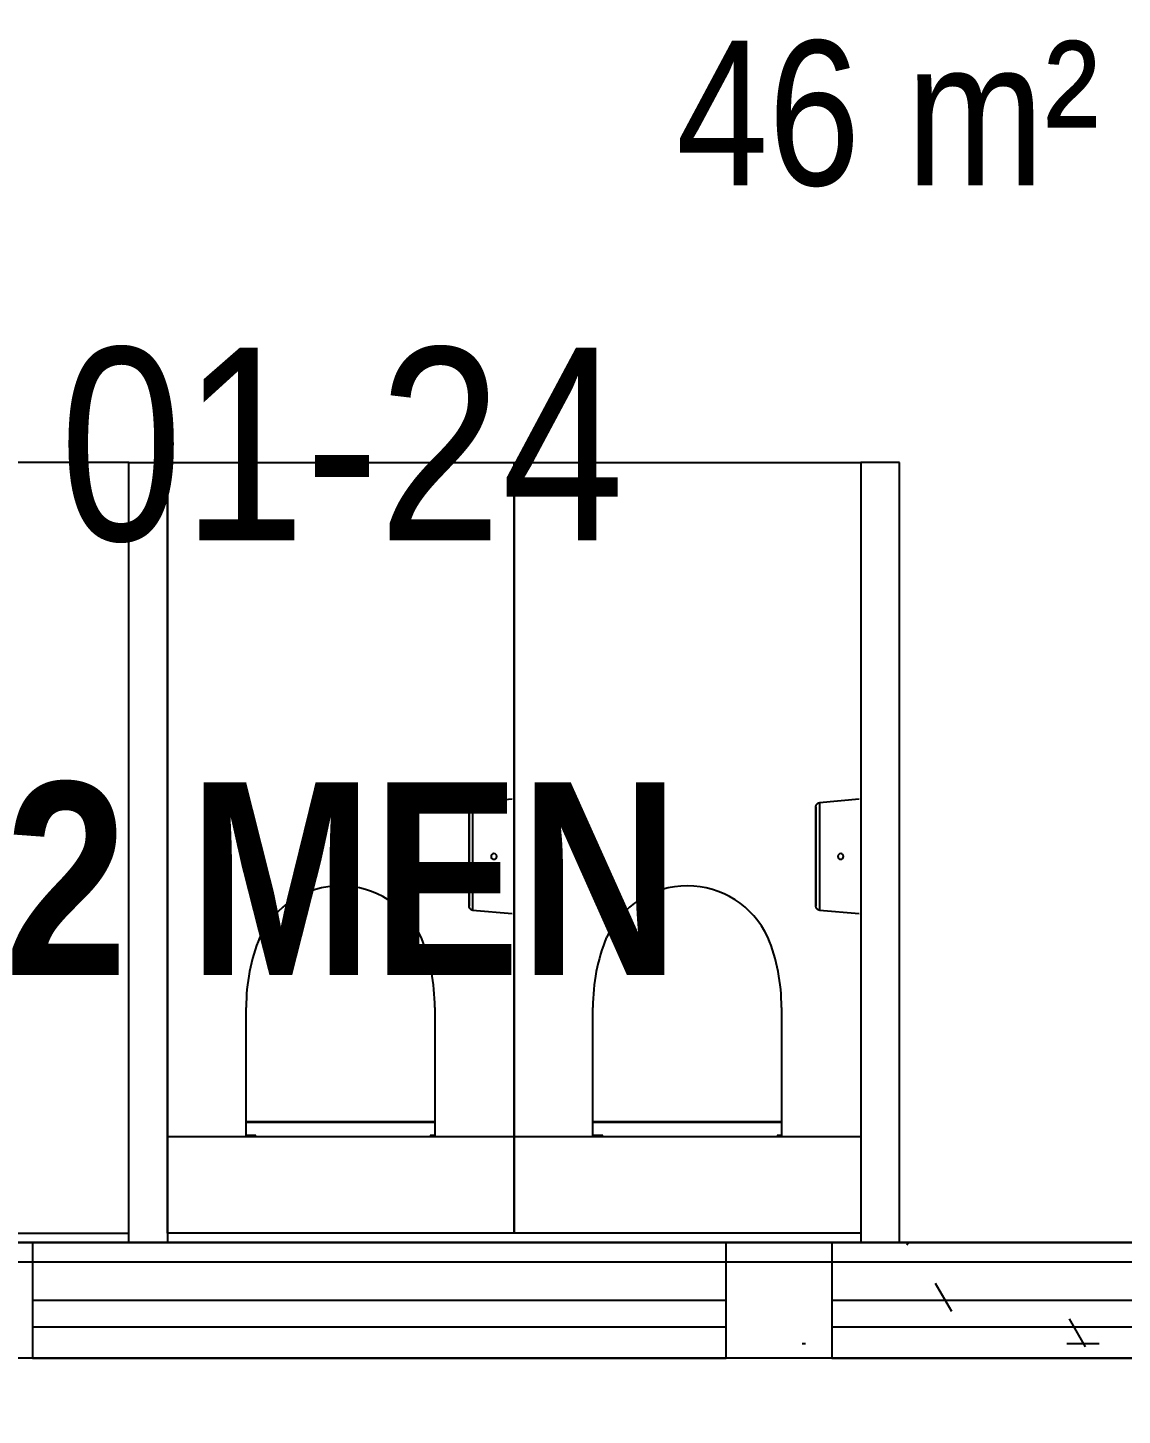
# Model space of a CAD drawing. Header units: millimetres. Extents: x -20146070 to 165023, y -3349561 to 35447.
# Drawn here: x 13249 to 16090, y -75623 to -72022 of the extents above; entities that cross this region are included whole.
import ezdxf
from ezdxf import colors
from ezdxf.entities.mleader import LeaderData, LeaderLine
from ezdxf.math import Vec2, Vec3

# ---------------------------------------------------------------- set-up
doc = ezdxf.new("R2010")
doc.units = ezdxf.units.MM
doc.header["$LTSCALE"] = 50
doc.linetypes.add('CONTINOUS', pattern=[0])
for name, color, linetype in [('BLK_2 - 1ST_2ND_STOREY_PLAN$0$1599_DB_A_BLK2_HQ_R21- LINKVIEW_BLK2_1ST STOREY Toilet JOH$0$A-_DETA----_ED', 8, 'Continuous'), ('BLK_2 - 1ST_2ND_STOREY_PLAN$0$1599_DB_A_BLK2_HQ_R21- LINKVIEW_BLK2_1ST STOREY Toilet JOH$0$A-_FURT----_E', 8, 'Continuous'), ('BLK_2 - 1ST_2ND_STOREY_PLAN$0$1599_DB_A_BLK2_HQ_R21- LINKVIEW_BLK2_1ST STOREY Toilet JOH$0$M-_SANIFIXR_E', 8, 'Continuous'), ('BLK_2 - 1ST_2ND_STOREY_PLAN$0$1599_DB_A_BLK2_HQ_R21- LINKVIEW_BLK2_1ST STOREY Toilet JOH$0$S-_COLN----_E', 8, 'Continuous'), ('BLK_2 - 1ST_2ND_STOREY_PLAN$0$A-_ROOMNAME_A', 7, 'Continuous'), ('M_FIREALAM-_E-', 10, 'Continuous'), ('NW_ARCHI RM NAME', 7, 'Continuous'), ('NW_GRID LINE', 8, 'Continuous')]:
    doc.layers.add(name, color=color, linetype=linetype)
doc.styles.add('Arial Narrow_1', font='ARIALN.TTF', dxfattribs={"height": 500})
doc.styles.add('Arial Narrow_B_1', font='ARIALNB.TTF', dxfattribs={"height": 500})
doc.styles.add('BLK_2 - 1ST_2ND_STOREY_PLAN$0$Arial Narrow_4', font='ARIALN.TTF', dxfattribs={"height": 375})
doc.styles.add('RomanS', font='romans__.ttf', dxfattribs={"width": 0.75, "height": 40})

# ---------------------------------------------------------------- blocks, each defined once
blk = doc.blocks.new('BLK_2 - 1ST_2ND_STOREY_PLAN$0$1599_DB_A_BLK2_HQ_R21- LINKVIEW_BLK2_1ST STOREY Toilet JOH$0$IDA - Toilet Roll Holder - Jumbo - IDA - Toilet Roll Holder - Jumbo-2952152-LINKVIEW_BLK2_1ST STOREY')
at = {"layer": 'BLK_2 - 1ST_2ND_STOREY_PLAN$0$1599_DB_A_BLK2_HQ_R21- LINKVIEW_BLK2_1ST STOREY Toilet JOH$0$A-_FURT----_E'}
for p, q in [((-148.5, -5), (-139.5, -107.9)), ((139.5, -107.9), (148.5, -5)), ((-138.1, -107.9), (0, -107.9)), ((0, -107.9), (138.1, -107.9))]:
    blk.add_line(p, q, dxfattribs=at)
for points in [[(-128.8, -117), (-129.2, -117), (-129.6, -117), (-130.1, -116.9), (-130.5, -116.9), (-130.9, -116.8), (-131.4, -116.7), (-131.8, -116.6), (-132.2, -116.4), (-132.6, -116.3), (-133, -116.1), (-133.4, -116), (-133.8, -115.8), (-134.2, -115.6), (-134.6, -115.3), (-134.9, -115.1), (-135.3, -114.8), (-135.6, -114.6), (-136, -114.3), (-136.3, -114), (-136.6, -113.7), (-136.9, -113.4), (-137.2, -113), (-137.5, -112.7), (-137.7, -112.3), (-138, -112), (-138.2, -111.6), (-138.4, -111.2), (-138.6, -110.8), (-138.8, -110.4), (-139, -110), (-139.1, -109.6), (-139.2, -109.2), (-139.4, -108.8), (-139.5, -108.3), (-139.5, -107.9)], [(139.5, -107.9), (139.5, -108.4), (139.4, -108.8), (139.2, -109.2), (139.1, -109.6), (138.9, -110.1), (138.8, -110.5), (138.6, -110.9), (138.4, -111.2), (138.2, -111.6), (137.9, -112), (137.7, -112.4), (137.4, -112.7), (137.2, -113.1), (136.9, -113.4), (136.6, -113.7), (136.3, -114), (135.9, -114.3), (135.6, -114.6), (135.3, -114.9), (134.9, -115.1), (134.5, -115.3), (134.2, -115.6), (133.8, -115.8), (133.4, -116), (133, -116.2), (132.6, -116.3), (132.2, -116.5), (131.7, -116.6), (131.3, -116.7), (130.9, -116.8), (130.5, -116.9), (130, -116.9), (129.6, -117), (129.1, -117), (128.8, -117)], [(0, -117), (-5.1, -117), (-10.3, -117), (-15.4, -117), (-20.5, -117), (-25.6, -117), (-30.6, -117), (-35.6, -117), (-40.5, -117), (-45.4, -117), (-50.1, -117), (-54.8, -117), (-59.5, -117), (-64, -117), (-68.4, -117), (-72.7, -117), (-76.9, -117), (-81, -117), (-84.9, -117), (-88.7, -117), (-92.4, -117), (-95.9, -117), (-99.2, -117), (-102.4, -117), (-105.5, -117), (-108.3, -117), (-111, -117), (-113.6, -117), (-115.9, -117), (-118, -117), (-120, -117), (-121.8, -117), (-123.3, -117), (-124.7, -117), (-125.9, -117), (-126.9, -117), (-127.7, -117), (-128.2, -117), (-128.6, -117), (-128.7, -117), (-128.8, -117)], [(-128.8, -117), (-128.6, -117), (-128.3, -117), (-127.8, -117), (-127.1, -117), (-126.2, -117), (-125.1, -117), (-123.7, -117), (-122.2, -117), (-120.5, -117), (-118.6, -117), (-116.5, -117), (-114.2, -117), (-111.7, -117), (-109.1, -117), (-106.3, -117), (-103.3, -117), (-100.1, -117), (-96.8, -117), (-93.3, -117), (-89.7, -117), (-85.9, -117), (-82, -117), (-78, -117), (-73.8, -117), (-69.6, -117), (-65.2, -117), (-60.7, -117), (-56.1, -117), (-51.4, -117), (-46.7, -117), (-41.8, -117), (-36.9, -117), (-32, -117), (-26.9, -117), (-21.9, -117), (-16.8, -117), (-11.7, -117), (-6.5, -117), (-1.4, -117), (0, -117)], [(0, -117), (5.1, -117), (10.3, -117), (15.4, -117), (20.5, -117), (25.6, -117), (30.6, -117), (35.6, -117), (40.5, -117), (45.4, -117), (50.1, -117), (54.8, -117), (59.5, -117), (64, -117), (68.4, -117), (72.7, -117), (76.9, -117), (81, -117), (84.9, -117), (88.7, -117), (92.4, -117), (95.9, -117), (99.2, -117), (102.4, -117), (105.5, -117), (108.3, -117), (111, -117), (113.6, -117), (115.9, -117), (118, -117), (120, -117), (121.8, -117), (123.3, -117), (124.7, -117), (125.9, -117), (126.9, -117), (127.7, -117), (128.2, -117), (128.6, -117), (128.7, -117), (128.8, -117)], [(128.8, -117), (128.6, -117), (128.3, -117), (127.8, -117), (127.1, -117), (126.2, -117), (125.1, -117), (123.7, -117), (122.2, -117), (120.5, -117), (118.6, -117), (116.5, -117), (114.2, -117), (111.7, -117), (109.1, -117), (106.3, -117), (103.3, -117), (100.1, -117), (96.8, -117), (93.3, -117), (89.7, -117), (85.9, -117), (82, -117), (78, -117), (73.8, -117), (69.6, -117), (65.2, -117), (60.7, -117), (56.1, -117), (51.4, -117), (46.7, -117), (41.8, -117), (36.9, -117), (32, -117), (26.9, -117), (21.9, -117), (16.8, -117), (11.7, -117), (6.5, -117), (1.4, -117), (0, -117)]]:
    blk.add_lwpolyline(points, dxfattribs=at)
for start, end in [(360, 180), (180, 360)]:
    blk.add_arc((0, -52.6), 7.38, start, end, dxfattribs=at)
blk = doc.blocks.new('BLK_2 - 1ST_2ND_STOREY_PLAN$0$1599_DB_A_BLK2_HQ_R21- LINKVIEW_BLK2_1ST STOREY Toilet JOH$0$IDA - WC - Floor Mount wo Tank - MS980CMG-2979465-LINKVIEW_BLK2_1ST STOREY')
at = {"layer": 'BLK_2 - 1ST_2ND_STOREY_PLAN$0$1599_DB_A_BLK2_HQ_R21- LINKVIEW_BLK2_1ST STOREY Toilet JOH$0$M-_SANIFIXR_E'}
for p, q in [((-245.6, -340.1), (-245.6, -8.1)), ((243.7, -8.1), (243.7, -340.1)), ((-244.4, -304.5), (-244.4, -305.3)), ((243.1, -304.5), (-244.4, -304.5)), ((-244.4, -305.3), (243.1, -305.3)), ((243.1, -305.3), (243.1, -304.5)), ((-220.3, -340.1), (-245.6, -340.1)), ((-220.3, -343.3), (-220.3, -340.1)), ((232.2, -340.1), (232.2, -343.3)), ((243.7, -340.1), (232.2, -340.1))]:
    blk.add_line(p, q, dxfattribs=at)
for centre, radius, start, end in [((-0.9, 77.1), 230.7, 24.9793, 155.0207), ((224.9, -4.8), 470.5, 157.5961, 180.3984), ((-226.8, -4.8), 470.5, 359.6016, 22.4039)]:
    blk.add_arc(centre, radius, start, end, dxfattribs=at)
blk = doc.blocks.new('BLK_2 - 1ST_2ND_STOREY_PLAN$0$1599_DB_A_BLK2_HQ_R21- LINKVIEW_BLK2_1ST STOREY Toilet JOH')
at = {"layer": 'BLK_2 - 1ST_2ND_STOREY_PLAN$0$1599_DB_A_BLK2_HQ_R21- LINKVIEW_BLK2_1ST STOREY Toilet JOH$0$A-_DETA----_ED', "extrusion": (0, 0, -1)}
h = blk.add_hatch(dxfattribs=at)
h.set_pattern_fill('FP_2', color=256, style=0, pattern_type=2)
h.set_pattern_definition([(0, (733.58, 0), (1016, 254), [83.82, -678.18, 83.82, -678.18, -4064]), (0, (733.58, 0), (1016, 254), [-1524, 83.82, -1440.18, 83.82, -678.18, -1778]), (0, (733.58, 0), (1016, 254), [-3810, 83.82, -424.18, 83.82, -1186.18]), (120, (1114.58, 127), (-727.97045, 752.8818), [83.82, -678.18, 83.82, -678.18, -4064]), (120, (1114.58, 127), (-727.97045, 752.8818), [-1524, 83.82, -1440.18, 83.82, -678.18, -1778]), (120, (1114.58, 127), (-727.97045, 752.8818), [-3810, 83.82, -424.18, 83.82, -1186.18]), (240, (1241.58, 635), (-288.02955, -1006.8818), [83.82, -678.18, 83.82, -678.18, -4064]), (240, (1241.58, 635), (-288.02955, -1006.8818), [-1524, 83.82, -1440.18, 83.82, -678.18, -1778]), (240, (1241.58, 635), (-288.02955, -1006.8818), [-3810, 83.82, -424.18, 83.82, -1186.18])])
h.paths.add_polyline_path([(-4392, -75473.9), (-4399.5, -75173.9), (-6303.2, -75174.7), (-6295.7, -75474.7), (-3923.4, -75474.7)])
at = {"layer": 'BLK_2 - 1ST_2ND_STOREY_PLAN$0$1599_DB_A_BLK2_HQ_R21- LINKVIEW_BLK2_1ST STOREY Toilet JOH$0$A-_DETA----_ED'}
for p, q in [((845.7, -75174.7), (6295.7, -75174.7)), ((6295.7, -75474.7), (2855.7, -75474.7))]:
    blk.add_line(p, q, dxfattribs=at)
for points in [[(4395.7, -75174.7), (2395.7, -75174.7), (2395.7, -75474.7), (4195.7, -75474.7), (4195.7, -75174.7)], [(6470.2, -75174.7), (4470.2, -75174.7), (4470.2, -75474.7), (6270.2, -75474.7), (6270.2, -75174.7)], [(2395.7, -75323.9), (4195.7, -75323.9)], [(4470.2, -75323.9), (6270.2, -75323.9)], [(2395.7, -75393.6), (4195.7, -75393.6)], [(4470.2, -75393.6), (6270.2, -75393.6)]]:
    blk.add_lwpolyline(points, dxfattribs=at)
at = {"layer": 'BLK_2 - 1ST_2ND_STOREY_PLAN$0$1599_DB_A_BLK2_HQ_R21- LINKVIEW_BLK2_1ST STOREY Toilet JOH$0$S-_COLN----_E'}
for p, q in [((2645.7, -75174.7), (2645.7, -73149.7)), ((2745.7, -73149.7), (2745.7, -75174.7)), ((4545.7, -73149.7), (4545.7, -75174.7)), ((4645.7, -75174.7), (4645.7, -73149.7)), ((2855.7, -75474.7), (-7804.3, -75474.7))]:
    blk.add_line(p, q, dxfattribs=at)
for points in [[(-7004.3, -67624.7), (-5254.3, -67624.7), (-5254.3, -67149.7), (4570.7, -67149.7), (4570.7, -67624.7), (6295.7, -67624.7), (6295.7, -68424.7), (6895.7, -68424.7), (6895.7, -74674.7), (6295.7, -74674.7), (6295.7, -75174.7), (-7004.3, -75174.7), (-7004.3, -74674.7), (-7604.3, -74674.7), (-7604.3, -68424.7), (-7004.3, -68424.7), (-7004.3, -67624.7)], [(2645.7, -73149.7), (2745.7, -73149.7)], [(4645.7, -73149.7), (4545.7, -73149.7)], [(4545.7, -74899.7), (2745.7, -74899.7)], [(4645.7, -75174.7), (-7004.3, -75174.7)]]:
    blk.add_lwpolyline(points, dxfattribs=at)
for points in [[(1745.7, -73149.7), (1745.7, -75149.7), (2645.7, -75149.7), (2645.7, -73149.7)], [(2745.7, -75149.7), (2745.7, -73149.7), (3645.7, -73149.7), (3645.7, -75149.7)], [(3645.7, -75149.7), (3645.7, -73149.7), (4545.7, -73149.7), (4545.7, -75149.7)]]:
    blk.add_lwpolyline(points, close=True, dxfattribs=at)
at = {"layer": 'BLK_2 - 1ST_2ND_STOREY_PLAN$0$1599_DB_A_BLK2_HQ_R21- LINKVIEW_BLK2_1ST STOREY Toilet JOH$0$S-_COLN----_E', "rotation": 270}
for p in [(3645.7, -74172.4), (4545.7, -74172.4)]:
    blk.add_blockref('BLK_2 - 1ST_2ND_STOREY_PLAN$0$1599_DB_A_BLK2_HQ_R21- LINKVIEW_BLK2_1ST STOREY Toilet JOH$0$IDA - Toilet Roll Holder - Jumbo - IDA - Toilet Roll Holder - Jumbo-2952152-LINKVIEW_BLK2_1ST STOREY', p, dxfattribs=at)
at = {"layer": 'BLK_2 - 1ST_2ND_STOREY_PLAN$0$1599_DB_A_BLK2_HQ_R21- LINKVIEW_BLK2_1ST STOREY Toilet JOH$0$S-_COLN----_E'}
for p in [(3195.7, -74556.4), (4095.7, -74556.4)]:
    blk.add_blockref('BLK_2 - 1ST_2ND_STOREY_PLAN$0$1599_DB_A_BLK2_HQ_R21- LINKVIEW_BLK2_1ST STOREY Toilet JOH$0$IDA - WC - Floor Mount wo Tank - MS980CMG-2979465-LINKVIEW_BLK2_1ST STOREY', p, dxfattribs=at)
blk = doc.blocks.new('BLK_2 - 1ST_2ND_STOREY_PLAN')
blk.add_blockref('BLK_2 - 1ST_2ND_STOREY_PLAN$0$1599_DB_A_BLK2_HQ_R21- LINKVIEW_BLK2_1ST STOREY Toilet JOH', (-131307.1, -42727.7))
at = {"layer": 'BLK_2 - 1ST_2ND_STOREY_PLAN$0$A-_ROOMNAME_A', "insert": (-127241.1, -114783.2), "char_height": 375, "width": 1362.869, "attachment_point": 1, "style": 'BLK_2 - 1ST_2ND_STOREY_PLAN$0$Arial Narrow_4'}
blk.add_mtext('46 m²', dxfattribs=at)
blk = doc.blocks.new('SMOKE')
at = {"color": 7, "linetype": 'CONTINOUS'}
ml = blk.add_multileader_mtext('Standard', dxfattribs=at)
ml.set_content('{\\fArial|b0|i0|c0|p34;S}', color=7, style='RomanS')
ml.set_leader_properties(color=10)
ml.build(insert=Vec2(0, 0))
ml.multileader.update_dxf_attribs({"dogleg_length": 3.34, "arrow_head_size": 171.1, "scale": 50})
ctx = ml.context
ctx.base_point, ctx.scale, ctx.char_height, ctx.arrow_head_size, ctx.landing_gap_size, ctx.plane_origin = Vec3(10040458.9, 1663039.1), 50, 256.669, 171.1, 171.1, Vec3(10036247.2, 1658323.4)
notes = []
notes.append((ctx, [(0, (0, 0, 0), (0, 0), (1, 0), 1, [])]))
ctx.mtext.insert, ctx.mtext.flow_direction = Vec3(10040630, 1663169.6), 5
for ctx, leaders in notes:
    for number, flags, end, landing, length, lines in leaders:
        leader = LeaderData()
        leader.index, (leader.has_last_leader_line, leader.has_dogleg_vector, leader.attachment_direction) = number, flags
        leader.last_leader_point, leader.dogleg_vector, leader.dogleg_length = Vec3(end), Vec3(landing), length
        for number, points, colour, breaks in lines:
            line = LeaderLine()
            line.index, line.vertices, line.color, line.breaks = number, Vec3.list(points), colors.encode_raw_color(colour), breaks
            leader.lines.append(line)
        ctx.leaders.append(leader)

msp = doc.modelspace()

# ---------------------------------------------------------------- linework, layer by layer
at = {"layer": 'NW_GRID LINE'}
msp.add_line((-4794.8, -75224.7), (44738, -75224.7), dxfattribs=at)

# ---------------------------------------------------------------- block references
at = {"layer": 'M_FIREALAM-_E-', "xscale": 1.28, "yscale": 1.28, "zscale": 1.28}
for p in [(-12837356.5, -2137100.4), (-12837356.5, -2141062.9)]:
    msp.add_blockref('SMOKE', p, dxfattribs=at)
at = {"layer": 'NW_GRID LINE'}
msp.add_blockref('BLK_2 - 1ST_2ND_STOREY_PLAN', (142172.9, 42727.7), dxfattribs=at)

# ---------------------------------------------------------------- texts
at = {"layer": 'NW_ARCHI RM NAME', "char_height": 500, "line_spacing_factor": 0.949189}
for s, insert, width, attachment_point, style in [('\\pt3175,6350,9525,12700,15875,19050,22225,25400,28575,31750,34925,38100,41275,44450,47625,50800,53975,57150,60325,63500,66675,69850,73025,76200,79375,82550,85725,88900,92075,95250,98425,1.01600E+005;01-24', (14064.5, -72852.2), 1537.5, 2, 'Arial Narrow_1'), ('\\pt3175,6350,9525,12700,15875,19050,22225,25400,28575,31750,34925,38100,41275,44450,47625,50800,53975,57150,60325,63500,66675,69850,73025,76200,79375,82550,85725,88900,92075,95250,98425,1.01600E+005;2 MEN', (14064.5, -74480.5), 1802.5, 8, 'Arial Narrow_B_1')]:
    msp.add_mtext(s, dxfattribs=dict(at, insert=insert, width=width, attachment_point=attachment_point, style=style))

doc.saveas('drawing.dxf')
